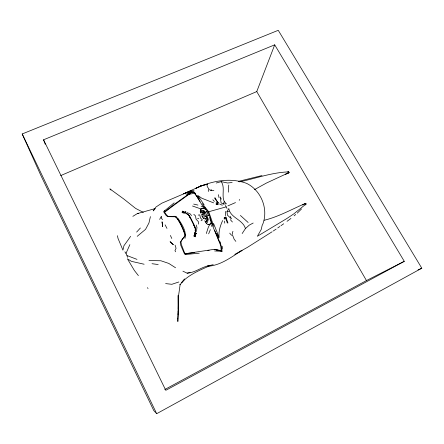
<?xml version="1.0" encoding="UTF-8"?>
<svg xmlns="http://www.w3.org/2000/svg" width="444" height="444" viewBox="0 0 444 444"><rect width="100%" height="100%" fill="white"/><g stroke="black" fill="none" stroke-linecap="round" stroke-linejoin="round"><path stroke-width="0.67" d="M183.139 213.159L182.528 211.022L182.029 212.465L183.605 211.472L184.449 212.066L185.958 211.727L184.238 212.859M178.072 314.707L178.621 295.271L180.186 284.171L179.975 284.837L184.726 278.971L181.552 282.612M242.169 233.55L245.438 228.549C242.868 219.469 230.17 217.843 228.81 208.536L227.001 211.544L227.406 215.129L231.485 218.92L230.17 216.322M232.983 231.374L232.484 232.262L232.334 234.515M228.366 192.163L228.749 185.031M224.187 219.114L224.281 217.377L224.919 217.749M178.227 311.855L178.172 295.404L178.222 309.113M183.605 211.472L183.389 213.037M218.842 203.319L218.331 202.647L218.043 202.919L215.013 197.697M185.009 238.356C186.741 231.047 181.796 224.387 178.1 218.492L174.009 216.15M239.255 200.349L239.388 199.434M207.614 219.031L206.499 222.028L206.715 220.291L205.45 218.842L203.796 218.659L204.012 217.31L205.544 215.862L207.67 218.753L205.589 222.128L206.349 223.487L208.092 224.62L210.095 224.159L211.716 222.089L211.422 222.921C208.181 225.202 207.642 229.925 206.321 233.527M201.027 213.37L200.238 211.361L200.871 209.246M196.431 231.496L196.986 227.483L196.254 225.047M211.028 190.504L211.155 189.854L211.028 190.504L209.402 189.666M215.962 203.019L217.477 204.062L217.599 203.446M262.221 225.152L261.227 229.481L257.359 236.275L286.519 218.726L293.795 213.886L306.06 203.996L305.333 203.48L302.575 204.934M150.411 216.628L148.945 222.982L145.554 229.354L137.196 236.336M262.537 224.814C268.792 209.518 261.422 190.465 246.531 183.344C229.859 177.189 211.538 181.019 195.921 188.295L201.559 185.692L207.603 184.143L200.577 185.981L201.559 185.692L183.477 193.862L191.997 190.31L161.771 203.219L156.022 206.976L153.213 210.883L155.261 208.558L137.285 213.62L132.856 216.356M161.638 216.855L161.244 218.071L162.576 219.63M211.311 226.379L212.426 223.676M60.728 175.574L256.76 91.575L274.708 44.838L404.284 261.327L165.784 390.32L43.551 139.793L274.708 44.838M208.647 233.855L210.339 229.681M222.638 220.518C220.268 225.841 218.326 231.624 219.153 237.523L213.558 223.432M127.633 257.353L126.013 253.385L129.876 244.644M239.605 181.857C255.944 178.394 271.95 172.416 288.778 171.878L288.855 172.855L285.481 174.37M221.34 199.145L220.169 196.864L221.095 202.825L223.138 204.024L224.32 201.693C221.301 195.432 225.391 187.646 221.217 181.624L216.189 183.028M174.159 202.847L163.581 211.638L165.823 215.101L167.505 216.567L175.746 216.539C180.286 221.822 183.122 228.56 185.298 235.165L184.304 237.046L182.251 239.261L180.93 241.814L181.441 244.722L184.676 253.113L185.836 253.629L214.169 249.323L221.606 250.666L216.472 250.039M159.662 219.38L161.366 216.295M185.298 235.165L180.236 242.291L180.808 245.393L184.482 253.94L185.897 254.456L199.267 253.191M288.533 171.856L289.061 172.544L288.855 172.855L286.047 173.698M227.961 222.988L225.774 216.85M130.625 236.358L123.926 245.754L122.927 250.144L118.037 238.467L117.432 235.697M200.238 211.361L201.559 210.256L203.829 210.362L206.144 213.997L208.314 219.231L207.537 222.105L206.349 223.487M214.613 250.96L222.05 251.287L221.223 250.538L220.729 245.649L212.743 226.129L209.146 214.635L207.209 210.817L201.959 204.856L197.069 196.831L193.812 192.474L191.614 191.986L174.947 203.852L164.363 212.032L166.872 215.273L168.465 216.65L176.163 216.805M305.289 204.917L306.06 203.996M210.012 224.02L211.716 222.089M304.895 203.979L305.683 203.435L305.861 204.057M208.092 224.62L208.436 224.237M181.485 282.75C188.883 274.597 199.595 270.313 209.451 265.873M136.641 232.084L140.387 228.005M187.041 195.471L191.436 190.787L193.562 191.564L195.649 193.673M205.45 218.842L206.405 217.854L207.67 218.753M301.548 208.935L297.247 213.131M245.438 228.549L249.356 225.08L253.18 223.032M201.776 214.646L204.107 213.292L204.24 211.938L202.664 212.238L201.243 211.616L201.726 211.083L203.469 211.166L204.24 211.938L204.556 213.908L202.83 214.985L201.776 214.646L202.214 216.85L203.796 218.659M294.133 215.823L295.693 214.474M205.078 212.404L207.37 210.65M208.008 212.454L209.463 211.538L226.185 206.865L227.012 208.458M193.8 192.474L191.997 192.113C182.706 198.918 173.271 205.517 164.208 212.559M195.071 236.141L194.333 235.059L195.399 236.835L193.684 235.864L195.071 236.141L195.671 235.681L195.632 234.488L196.631 233.122L194.977 234.377M205.15 214.752L202.214 216.85M287.04 221.317L290.942 218.442M277.728 227.966L279.898 226.446M280.985 225.685L283.694 223.787M186.114 194.383L191.436 190.787L191.614 191.986L191.997 192.113M272.15 231.746L247.391 247.386L239.194 251.97M273.276 230.991L276.101 229.104M200.527 209.624L202.214 208.552L202.064 208.269L203.818 207.892L204.789 208.408L202.064 208.269M201.06 220.751L202.359 219.935L200.405 217.826L199.8 214.879L198.213 215.09M254.479 189.616L266.389 183.067L287.995 173.049M156.682 413.691L421.8 268.198L278.249 30.309L22.2 133.96L40.848 175.408L153.796 410.589L156.682 413.691L22.2 133.96M234.759 254.384L242.052 250.405C231.402 256.965 220.757 265.473 207.781 266.272M164.774 389.521L366.466 280.553L404.284 261.327M227.933 205.861L235.503 202.581M418.037 269.902L421.8 268.198M304.556 203.835C291.164 209.524 278.366 216.861 264.125 220.285M206.86 215.934L209.612 215.085M209.807 265.473C201.776 266.716 195.343 272.677 187.14 273.182L182.911 271.179M178.849 281.984L171.85 284.299L165.623 283.594M197.563 218.748L198.757 218.437M187.14 273.182L190.137 272.438M262.004 175.552L238.428 181.396M207.476 266.028L213.231 264.663M188.428 194.516L194.844 193.101L199.95 201.393M185.259 253.641L194.711 252.669M227.001 211.544L229.204 211.189M207.831 250.688L209.18 250.477M184.549 253.802L185.836 253.629L185.897 254.456M232.145 182.517L227.567 182.995L221.217 181.624M200.71 212.437L202.664 212.238L202.897 213.775M287.573 171.983L288.778 171.878M223.138 204.024L226.396 203.84L224.32 201.693M137.285 213.62L138.595 213.564M211.283 190.365L213.88 190.659M202.214 208.552L199.811 208.547L192.502 205.999M227.334 223.032L225.624 217.738L226.063 217.743M148.945 260.556L160.9 260.761L168.764 263.42L175.563 267.771M184.599 213.065L186.219 213.142L187.429 213.908L188.789 215.229L190.026 217.86M205.128 207.875L203.918 207.764L205.039 209.285L206.088 209.74M203.896 206.804L201.121 206.199M152.014 263.714L158.197 264.53M192.896 190.604L194.106 190.837M218.171 204.69L216.05 204.273L218.026 204.678M144.117 264.236L131.424 261.35L127.378 258.808L134.393 270.496L138.389 275.602M193.689 204.096L197.941 205.089M214.169 249.323L222.05 251.287L221.273 246.303L219.863 241.458M186.98 212.576L190.171 213.864L191.542 215.601M185.237 213.009L183.139 212.504L182.878 211.655M213.636 202.88L201.837 198.24L197.846 195.515L204.096 204.773M127.151 255.616L136.985 259.374M195.671 235.681L194.233 235.409L194.639 235.586L194.894 232.367L194.666 234.327C196.265 231.246 195.393 227.606 193.529 224.858M222.311 205.256L219.636 204.04M143.345 212.387L135.603 208.403L123.721 198.951L109.857 188.855L110.945 190.015M186.486 213.758L189.039 215.296L190.193 216.938L194.489 225.541L195.26 227.733L195.288 231.38L195.16 230.236M240.398 215.457L248.152 222.494M225.624 217.738L225.902 217.982M164.286 210.767L164.907 211.327M193.795 214.319L195.482 215.873L196.082 219.192L198.34 221.589L198.69 224.098M212.843 199.783L214.358 201.398M230.303 219.663L232.406 222.006M148.057 288.533L147.386 287.673M235.858 241.375L234.155 239.244L232.778 235.709L231.241 234.932L229.703 233.133M288.822 172.239L289.061 172.544M214.535 198.018L218.043 202.919M124.864 251.831L126.013 253.385M205.544 215.862L207.526 219.214M202.303 203.635L208.78 211.821L213.836 226.379M175.746 216.539C179.909 222.178 183.017 228.61 185.081 235.298M203.469 211.166L204.556 213.908M206.366 211.311L208.43 215.384M197.291 195.804L199.251 198.979M204.723 220.69L205.589 222.128M189.161 215.845L194.966 227.45M256.76 91.575L366.466 280.553M175.602 251.781L174.969 250.632L176.063 248.29L175.097 245.149M166.983 228.421L165.101 224.847M216.561 202.303L217.477 204.062M225.469 205.467L226.185 206.865M224.281 217.377L225.125 219.053M171.795 238.472L170.396 235.459M220.096 242.929L214.735 230.541M216.711 233.411L218.598 237.851M305.683 203.435L305.855 203.885M43.551 139.793L45.244 144.272M225.596 215.69L225.458 211.388M211.422 222.921L209.962 218.997L209.907 217.277M218.381 194.683L219.042 197.713M208.419 191.481L208.275 190.665L208.869 188.961L207.32 186.752L207.032 184.998M224.431 221.106L224.792 223.177M222.178 246.248L222.488 249.045M177.85 318.631L177.85 321.528L178.283 310.966L177.85 318.631M173.271 244.688L170.146 241.741L173.271 244.688M162.671 226.551L162.066 221.922L162.671 226.551"/></g></svg>
